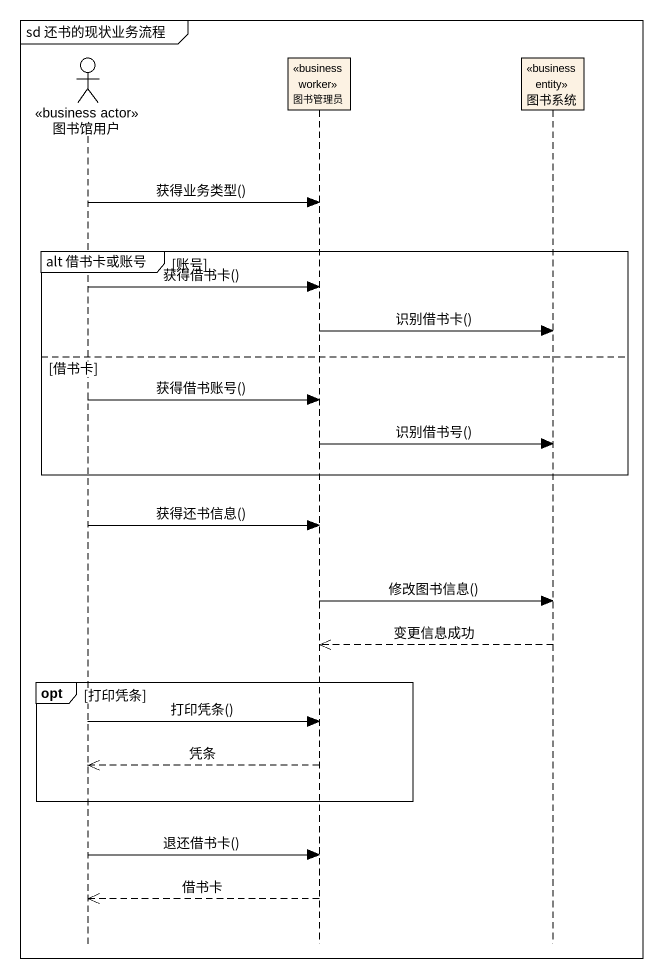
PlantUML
@startuml
mainframe sd 还书的现状业务流程
hide footbox
actor 图书馆用户 <<business actor>>
participant 图书管理员 <<business worker>>
participant 图书系统 <<business entity>>

图书馆用户 -> 图书管理员 : 获得业务类型()
group alt 借书卡或账号 [账号]
  图书馆用户 -> 图书管理员 : 获得借书卡()
  图书管理员 -> 图书系统 : 识别借书卡()
else 借书卡
  图书馆用户 -> 图书管理员 : 获得借书账号()
  图书管理员 -> 图书系统 : 识别借书号()
end
图书馆用户 -> 图书管理员 : 获得还书信息()
图书管理员 -> 图书系统 : 修改图书信息()
图书系统 -->> 图书管理员 : 变更信息成功
opt 打印凭条
  图书馆用户 -> 图书管理员 : 打印凭条()
  图书管理员 -->> 图书馆用户 : 凭条
end
图书馆用户 -> 图书管理员 : 退还借书卡()
图书管理员 -->> 图书馆用户 : 借书卡
@enduml
